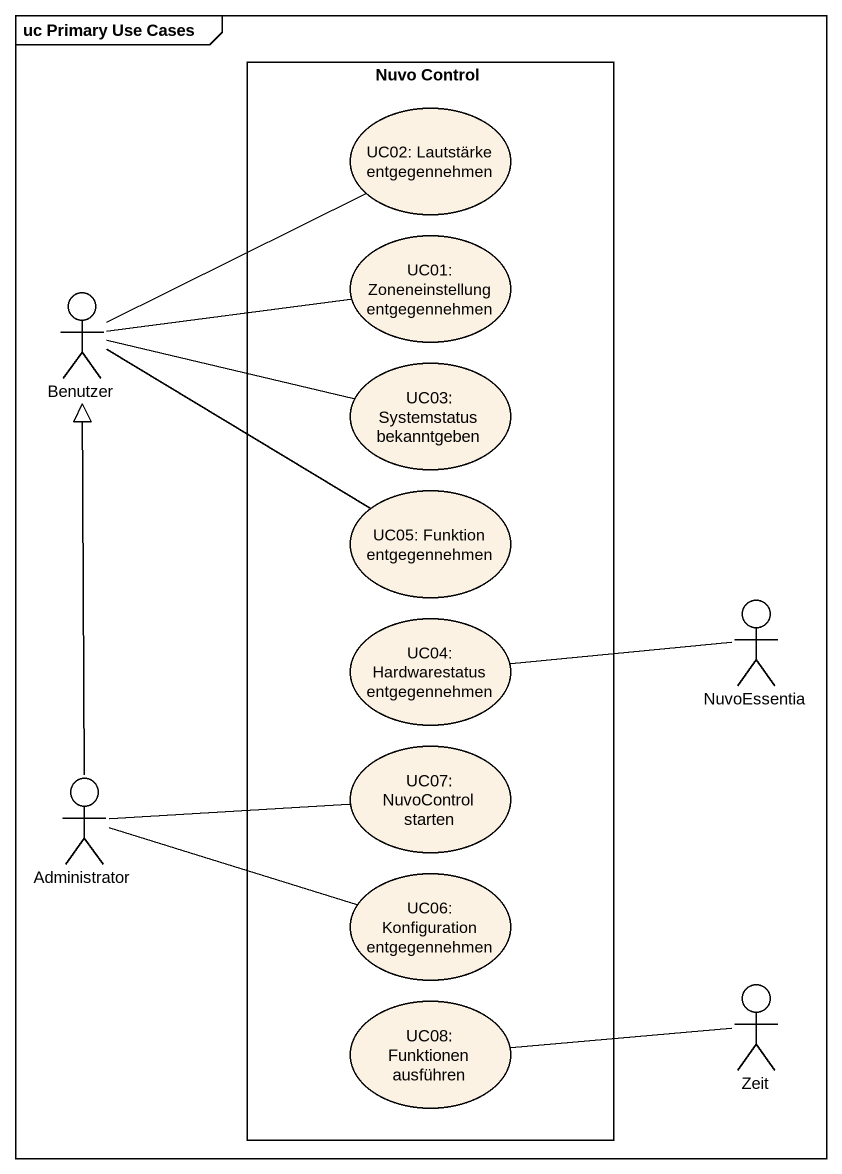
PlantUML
@startuml
mainframe uc Primary Use Cases
rectangle "Nuvo Control" as Nuvo_Control {
  usecase "UC02: Lautstärke entgegennehmen" as UC02_Lautstärke
  usecase "UC01: Zoneneinstellung entgegennehmen" as UC01_Zoneneinstellung
  usecase "UC03: Systemstatus bekanntgeben" as UC03_Systemstatus
  usecase "UC05: Funktion entgegennehmen" as UC05_Funktion_entgegennehmen
  usecase "UC04: Hardwarestatus entgegennehmen" as UC04_Hardwarestatus
  usecase "UC07: NuvoControl starten" as UC07_NuvoControl_starten
  usecase "UC06: Konfiguration entgegennehmen" as UC06_Konfiguration
  usecase "UC08: Funktionen ausführen" as UC08_Funktionen_ausführen
}
actor Benutzer
actor NuvoEssentia
actor Administrator
actor Zeit
Benutzer -right- UC02_Lautstärke
Benutzer -right- UC01_Zoneneinstellung
Benutzer -right- UC03_Systemstatus
Benutzer -right- UC05_Funktion_entgegennehmen
NuvoEssentia -left- UC04_Hardwarestatus
Administrator -up-|> Benutzer
Administrator -right- UC07_NuvoControl_starten
Administrator -right- UC06_Konfiguration
Zeit -left- UC08_Funktionen_ausführen
@enduml
